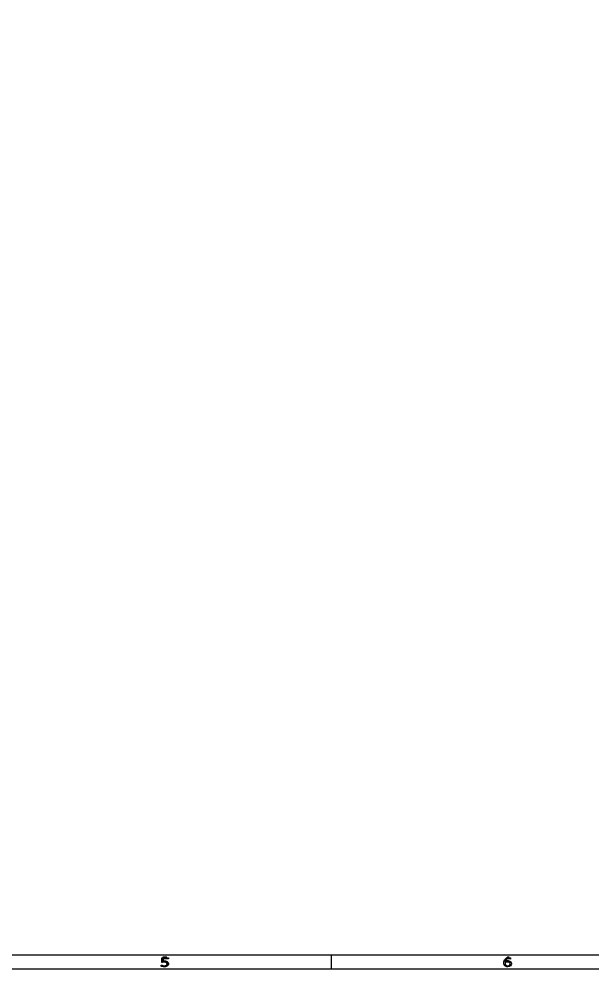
# Model space of a CAD drawing. Header units: millimetres. Extents: x 10 to 410, y 10 to 287.
# Drawn here: x 214.4 to 298, y 10 to 148.5 of the extents above; entities that cross this region are included whole.
import ezdxf

# ---------------------------------------------------------------- set-up
doc = ezdxf.new("R2010")
doc.units = ezdxf.units.MM
doc.layers.get('0').update_dxf_attribs({"linetype": 'CONTINUOUS'})

msp = doc.modelspace()

# ---------------------------------------------------------------- linework, layer by layer
at = {"color": 7}
for points in [[(10, 287.0022), (409.989, 287.0022), (409.989, 10), (10, 10)], [(12, 285.0022), (407.989, 285.0022), (407.989, 12), (12, 12)], [(236.26912, 10.75035)]]:
    msp.add_lwpolyline(points, close=True, dxfattribs=at)
for points in [[(235.2753, 10.96084), (235.2753, 11.60999), (236.25808, 11.60999), (236.25808, 11.46188), (235.487, 11.46188), (235.487, 11.12673)], [(236.0273, 11.7064), (235.4082, 11.7064), (235.3463, 11.0873), (235.4082, 11.1493), (235.532, 11.2112), (235.8415, 11.2112), (235.9654, 11.1493), (236.0273, 11.0873), (236.0892, 10.9635), (236.0892, 10.654), (236.0273, 10.5302), (235.9654, 10.4683), (235.8415, 10.4064), (235.532, 10.4064), (235.4082, 10.4683), (235.3463, 10.5302)], [(260, 12), (260, 10)], [(285.9654, 11.7064), (285.7177, 11.7064), (285.5939, 11.6445), (285.532, 11.5826), (285.4082, 11.3969), (285.3463, 11.1493), (285.3463, 10.654), (285.4082, 10.5302), (285.4701, 10.4683), (285.5939, 10.4064), (285.8415, 10.4064), (285.9654, 10.4683), (286.0273, 10.5302), (286.0892, 10.654), (286.0892, 10.9635), (286.0273, 11.0873), (285.9654, 11.1493), (285.8415, 11.2112), (285.5939, 11.2112), (285.4701, 11.1493), (285.4082, 11.0873), (285.3463, 10.9635)], [(286.14724, 11.61478), (286.14724, 11.45313), (286.13624, 11.45313)], [(235.20509, 10.39739), (235.20509, 10.57597), (235.22049, 10.57597)], [(286.08405, 10.75129), (286.08369, 10.75179)], [(286.30632, 10.75915), (286.30635, 10.75879)]]:
    msp.add_lwpolyline(points, dxfattribs=at)
for points in [[(235.487, 11.12673), (235.518467, 11.12873), (235.550633, 11.130397), (235.5835, 11.13173)], [(235.5835, 11.13173), (235.616433, 11.133063), (235.644967, 11.13373), (235.6691, 11.13373)], [(235.6691, 11.13373), (235.75758, 11.13373), (235.83509, 11.127797), (235.90163, 11.11593)], [(235.90163, 11.11593), (235.968163, 11.104663), (236.029223, 11.084363), (236.08481, 11.05503)], [(285.15022, 10.90355), (285.15022, 11.01527), (285.165587, 11.114293), (285.19632, 11.20062)], [(285.19632, 11.20062), (285.227787, 11.286947), (285.27751, 11.36368), (285.34549, 11.43082)], [(285.34549, 11.43082), (285.409823, 11.494553), (285.492817, 11.544207), (285.59447, 11.57978)], [(285.54068, 11.37438), (285.44708, 11.298773), (285.392603, 11.196367), (285.37725, 11.06716)], [(285.37725, 11.06716), (285.43865, 11.09596), (285.498977, 11.117693), (285.55823, 11.13236)], [(285.9169, 11.48863), (285.75968, 11.48863), (285.634273, 11.450547), (285.54068, 11.37438)], [(285.55823, 11.13236), (285.618163, 11.14756), (285.687263, 11.15516), (285.76553, 11.15516)], [(285.59447, 11.57978), (285.696117, 11.615913), (285.814577, 11.63398), (285.94985, 11.63398)], [(285.76553, 11.15516), (285.834997, 11.15516), (285.896057, 11.150093), (285.94871, 11.13996)], [(286.04304, 11.47683), (286.002107, 11.484697), (285.96006, 11.48863), (285.9169, 11.48863)], [(285.94871, 11.13996), (286.00211, 11.13036), (286.056587, 11.110627), (286.11214, 11.08076)], [(285.94985, 11.63398), (285.992983, 11.63398), (286.02918, 11.632647), (286.05844, 11.62998)], [(286.13624, 11.45313), (286.115773, 11.461597), (286.084707, 11.469497), (286.04304, 11.47683)], [(286.05844, 11.62998), (286.087707, 11.627313), (286.117307, 11.622247), (286.14724, 11.61478)], [(286.11214, 11.08076), (286.176473, 11.04636), (286.224733, 11.002913), (286.25692, 10.95042)], [(235.41459, 10.34579), (235.331963, 10.359923), (235.26213, 10.377123), (235.20509, 10.39739)], [(235.22049, 10.57597), (235.280423, 10.546637), (235.35062, 10.521537), (235.43108, 10.50067)], [(235.42886, 10.98114), (235.36966, 10.97434), (235.318473, 10.967573), (235.2753, 10.96084)], [(235.67235, 10.32379), (235.583137, 10.32379), (235.497217, 10.331123), (235.41459, 10.34579)], [(235.61532, 10.99134), (235.550987, 10.99134), (235.488833, 10.98794), (235.42886, 10.98114)], [(235.43108, 10.50067), (235.51152, 10.480337), (235.590493, 10.47017), (235.668, 10.47017)], [(235.7974, 10.97784), (235.743267, 10.98684), (235.682573, 10.99134), (235.61532, 10.99134)], [(235.668, 10.47017), (235.719933, 10.47017), (235.770023, 10.475803), (235.81827, 10.48707)], [(235.92463, 10.35509), (235.852237, 10.334223), (235.768143, 10.32379), (235.67235, 10.32379)], [(235.9367, 10.93304), (235.8987, 10.954507), (235.852267, 10.96944), (235.7974, 10.97784)], [(235.81827, 10.48707), (235.86727, 10.498337), (235.91078, 10.51807), (235.9488, 10.54627)], [(236.11328, 10.44649), (236.060613, 10.407023), (235.99773, 10.376557), (235.92463, 10.35509)], [(236.0168, 10.86114), (235.9978, 10.891007), (235.9711, 10.914973), (235.9367, 10.93304)], [(235.9488, 10.54627), (235.981, 10.570537), (236.005133, 10.599603), (236.0212, 10.63347)], [(236.0464, 10.75111), (236.0464, 10.794577), (236.036533, 10.831253), (236.0168, 10.86114)], [(236.0212, 10.63347), (236.038, 10.667337), (236.0464, 10.70655), (236.0464, 10.75111)], [(236.08481, 11.05503), (236.143277, 11.023963), (236.188613, 10.983903), (236.22082, 10.93485)], [(236.22736, 10.58191), (236.19956, 10.52831), (236.161533, 10.48317), (236.11328, 10.44649)], [(236.22082, 10.93485), (236.25302, 10.885783), (236.26912, 10.824283), (236.26912, 10.75035)], [(236.26906, 10.75033), (236.26906, 10.691663), (236.25516, 10.635523), (236.22736, 10.58191)], [(285.20072, 10.62426), (285.167053, 10.70156), (285.15022, 10.794657), (285.15022, 10.90355)], [(285.3466, 10.43807), (285.283733, 10.48487), (285.235107, 10.546933), (285.20072, 10.62426)], [(285.521, 10.35257), (285.4552, 10.37177), (285.397067, 10.40027), (285.3466, 10.43807)], [(285.37325, 10.90953), (285.372583, 10.898263), (285.37225, 10.883863), (285.37225, 10.86633)], [(285.37225, 10.86633), (285.37225, 10.777183), (285.38395, 10.706657), (285.40735, 10.65475)], [(285.37625, 10.94593), (285.374917, 10.93353), (285.373917, 10.921397), (285.37325, 10.90953)], [(285.54078, 10.99843), (285.48738, 10.987163), (285.432537, 10.969663), (285.37625, 10.94593)], [(285.40735, 10.65475), (285.431483, 10.603417), (285.464383, 10.56279), (285.50605, 10.53287)], [(285.50605, 10.53287), (285.539717, 10.50807), (285.575913, 10.489737), (285.61464, 10.47787)], [(285.74037, 10.32377), (285.659937, 10.32377), (285.586813, 10.33337), (285.521, 10.35257)], [(285.71408, 11.01533), (285.651947, 11.01533), (285.59418, 11.009697), (285.54078, 10.99843)], [(285.61464, 10.47787), (285.654107, 10.466603), (285.696883, 10.46097), (285.74297, 10.46097)], [(285.84241, 11.00733), (285.801477, 11.012663), (285.7587, 11.01533), (285.71408, 11.01533)], [(286.14182, 10.4448), (286.032867, 10.364113), (285.89905, 10.32377), (285.74037, 10.32377)], [(285.74297, 10.46097), (285.848997, 10.46097), (285.932357, 10.485803), (285.99305, 10.53547)], [(285.95429, 10.97183), (285.92069, 10.989897), (285.883397, 11.00173), (285.84241, 11.00733)], [(286.05299, 10.88213), (286.033257, 10.91653), (286.000357, 10.94643), (285.95429, 10.97183)], [(285.99305, 10.53547), (286.053717, 10.58567), (286.08405, 10.65761), (286.08405, 10.75129)], [(286.08369, 10.75179), (286.08369, 10.804257), (286.073457, 10.847703), (286.05299, 10.88213)], [(286.30635, 10.75879), (286.30635, 10.63071), (286.251507, 10.526047), (286.14182, 10.4448)], [(286.25692, 10.95042), (286.289853, 10.897953), (286.30632, 10.834197), (286.30632, 10.75915)]]:
    msp.add_open_spline(points, degree=3, dxfattribs=at)

doc.saveas('drawing.dxf')
